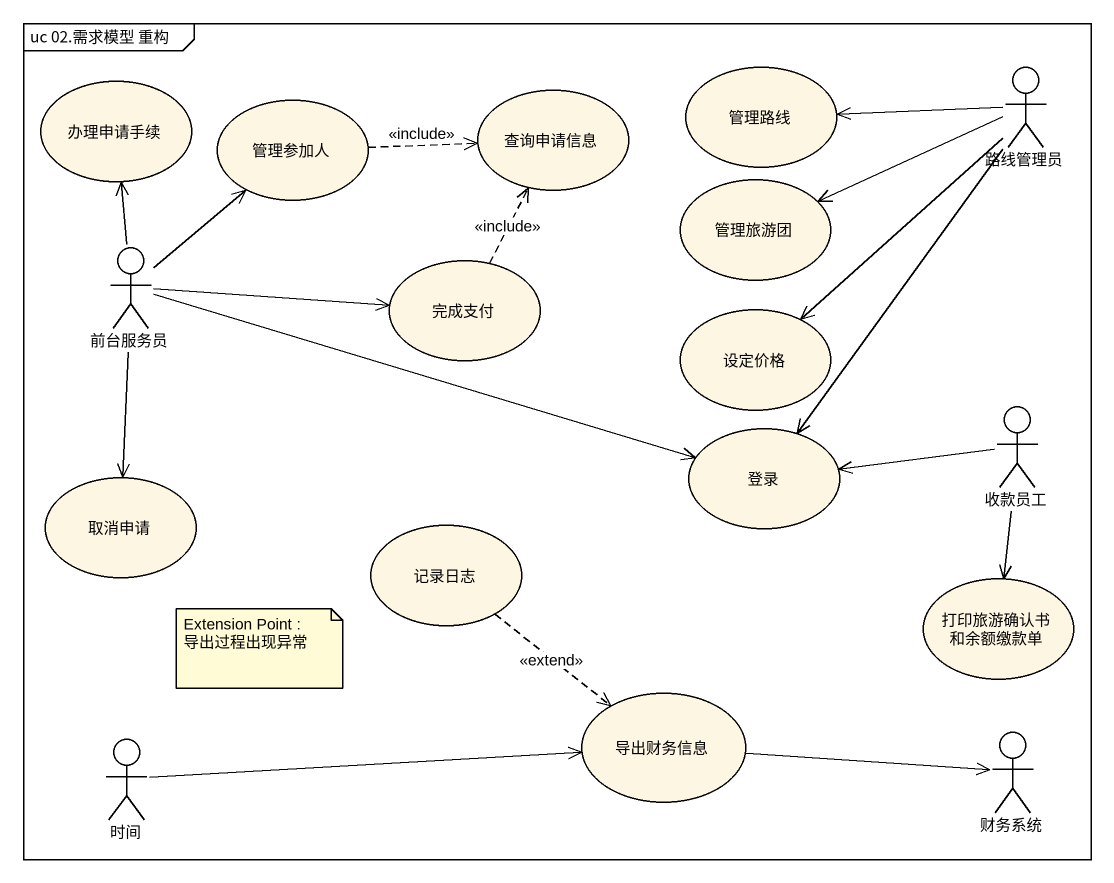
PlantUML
@startuml
mainframe uc 02.需求模型 重构
usecase 办理申请手续
usecase 查询申请信息
usecase 管理路线
actor 路线管理员
usecase 管理参加人
usecase 管理旅游团
actor 前台服务员
usecase 完成支付
usecase 设定价格
actor 收款员工
usecase 取消申请
usecase 登录
usecase 记录日志
usecase 打印旅游确认书和余额缴款单
actor 时间
usecase 导出财务信息
actor 财务系统
路线管理员 -left-> 管理路线
路线管理员 -left-> 管理旅游团
路线管理员 --> 设定价格
路线管理员 --> 登录
管理参加人 .right.> 查询申请信息 : <<include>>
前台服务员 -up-> 办理申请手续
前台服务员 -up-> 管理参加人
前台服务员 -right-> 完成支付
前台服务员 --> 取消申请
前台服务员 -right-> 登录
完成支付 .up.> 查询申请信息 : <<include>>
收款员工 -left-> 登录
收款员工 --> 打印旅游确认书和余额缴款单
记录日志 ..> 导出财务信息 : <<extend>>
时间 -right-> 导出财务信息
导出财务信息 -right-> 财务系统
note as N1
  Extension Point : 导出过程出现异常
end note
@enduml
